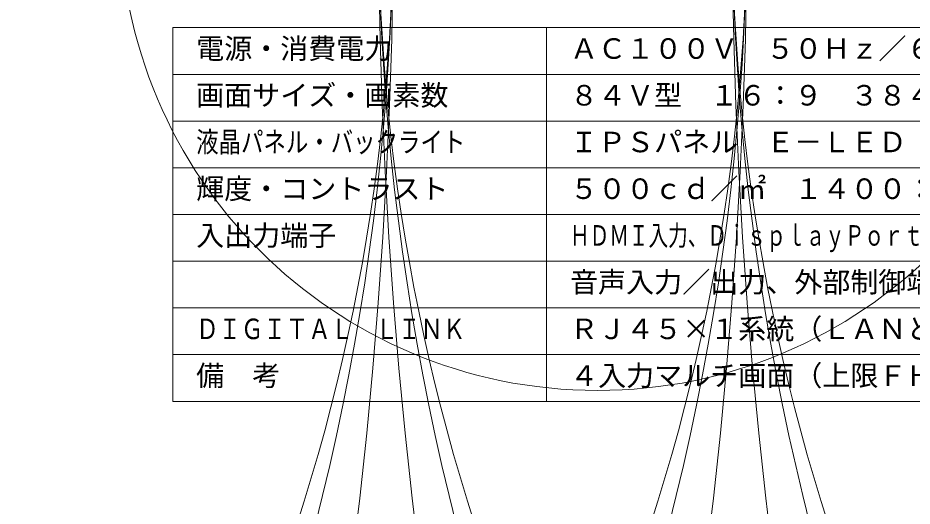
# Model space of a CAD drawing. Units: millimetres, scale not verified. Extents: x -1416 to 1477, y -555 to 2887.
# Drawn here: x -79.1 to 16.6, y -67.7 to -15.5 of the extents above; entities that cross this region are included whole.
import ezdxf
from ezdxf.enums import TextEntityAlignment as Align

# ---------------------------------------------------------------- set-up
doc = ezdxf.new("R2010")
doc.units = ezdxf.units.MM
doc.header["$LTSCALE"] = 0.125
doc.layers.add('0-2_MOJI1', color=7, linetype='Continuous')
doc.layers.add('0-3_WAKU', color=1, linetype='Continuous', lineweight=18)
doc.layers.add('0-6_GAIKEI', color=7, linetype='Continuous', lineweight=18)
doc.styles.add('ＭＳ ゴシック', font='')
doc.styles.get('ＭＳ ゴシック').set_extended_font_data('MS Gothic')

msp = doc.modelspace()

# ---------------------------------------------------------------- linework, layer by layer
at = {"layer": '0-3_WAKU', "color": 4}
for p, q in [((-62.4976, -16.4996), (62.5024, -16.4996)), ((-62.4976, -56.4996), (-62.4976, -16.4996)), ((-22.4976, -56.4996), (-22.4976, -16.4996)), ((-62.4976, -56.4996), (62.5024, -56.4996))]:
    msp.add_line(p, q, dxfattribs=at)
at = {"layer": '0-3_WAKU'}
for p, q in [((62.5024, -21.4996), (-62.4976, -21.4996)), ((62.5024, -26.4996), (-62.4976, -26.4996)), ((62.5024, -31.4996), (-62.4976, -31.4996)), ((-62.4976, -36.4996), (62.5024, -36.4996)), ((-62.4976, -41.4996), (62.5024, -41.4996)), ((-62.4976, -46.4996), (62.5024, -46.4996)), ((-62.4976, -51.4996), (62.5024, -51.4996))]:
    msp.add_line(p, q, dxfattribs=at)
at = {"layer": '0-6_GAIKEI'}
for centre, radius in [((-590.8378, -3.4828), 551.9402), ((-552.9978, -3.4828), 551.9402), ((511.4665, -3.4828), 551.9676), ((549.2537, -3.4828), 551.9148), ((-304.7135, -3.338), 265.8159), ((-266.8735, -3.338), 265.8159), ((225.3115, -3.338), 265.8127), ((263.1535, -3.338), 265.8146), ((-251.0973, -4.0874), 212.1998), ((-213.2573, -4.0874), 212.1998), ((171.7276, -4.0874), 212.2288), ((209.6334, -4.0874), 212.2946), ((-17.0541, -4.2314), 51.1013)]:
    msp.add_circle(centre, radius, dxfattribs=at)

# ---------------------------------------------------------------- texts
at = {"layer": '0-2_MOJI1', "style": 'ＭＳ ゴシック'}
for s, p in [('電源・消費電力', (-59.9976, -20.4996)), ('ＡＣ１００Ｖ\u3000５０Ｈｚ／６０Ｈｚ\u3000５６０Ｗ', (-19.9976, -20.4996)), ('画面サイズ・画素数', (-59.9976, -25.4996)), ('８４Ｖ型\u3000１６：９\u3000３８４０×２１６０画素', (-19.9976, -25.4996)), ('ＩＰＳパネル\u3000Ｅ－ＬＥＤ', (-19.9976, -30.4996)), ('輝度・コントラスト', (-59.9976, -35.4996)), ('５００ｃｄ／㎡\u3000１４００：１', (-19.9976, -35.4996)), ('入出力端子', (-59.9976, -40.4996)), ('音声入力／出力、外部制御端子、ＳＬＯＴ\u3000ＮＸ', (-19.9976, -45.4996)), ('ＲＪ４５×１系統（ＬＡＮと共用）', (-19.9976, -50.4996)), ('備\u3000考', (-59.9976, -55.4996)), ('４入力マルチ画面（上限ＦＨＤ）', (-19.9976, -55.4996))]:
    msp.add_text(s, height=2.199, dxfattribs=at).set_placement(p, align=Align.BOTTOM_LEFT)
for s, width, p in [('液晶パネル・バックライト', 0.8, (-59.9976, -30.4996)), ('ＨＤＭＩ入力、ＤｉｓｐｌａｙＰｏｒｔ入力、ＤＶＩ－Ｄ入力、ＰＣ入力、', 0.7, (-19.9976, -40.4996)), ('ＤＩＧＩＴＡＬ\u3000ＬＩＮＫ', 0.8, (-59.9976, -50.4996))]:
    msp.add_text(s, height=2.199, dxfattribs=dict(at, width=width)).set_placement(p, align=Align.BOTTOM_LEFT)

doc.saveas('drawing.dxf')
